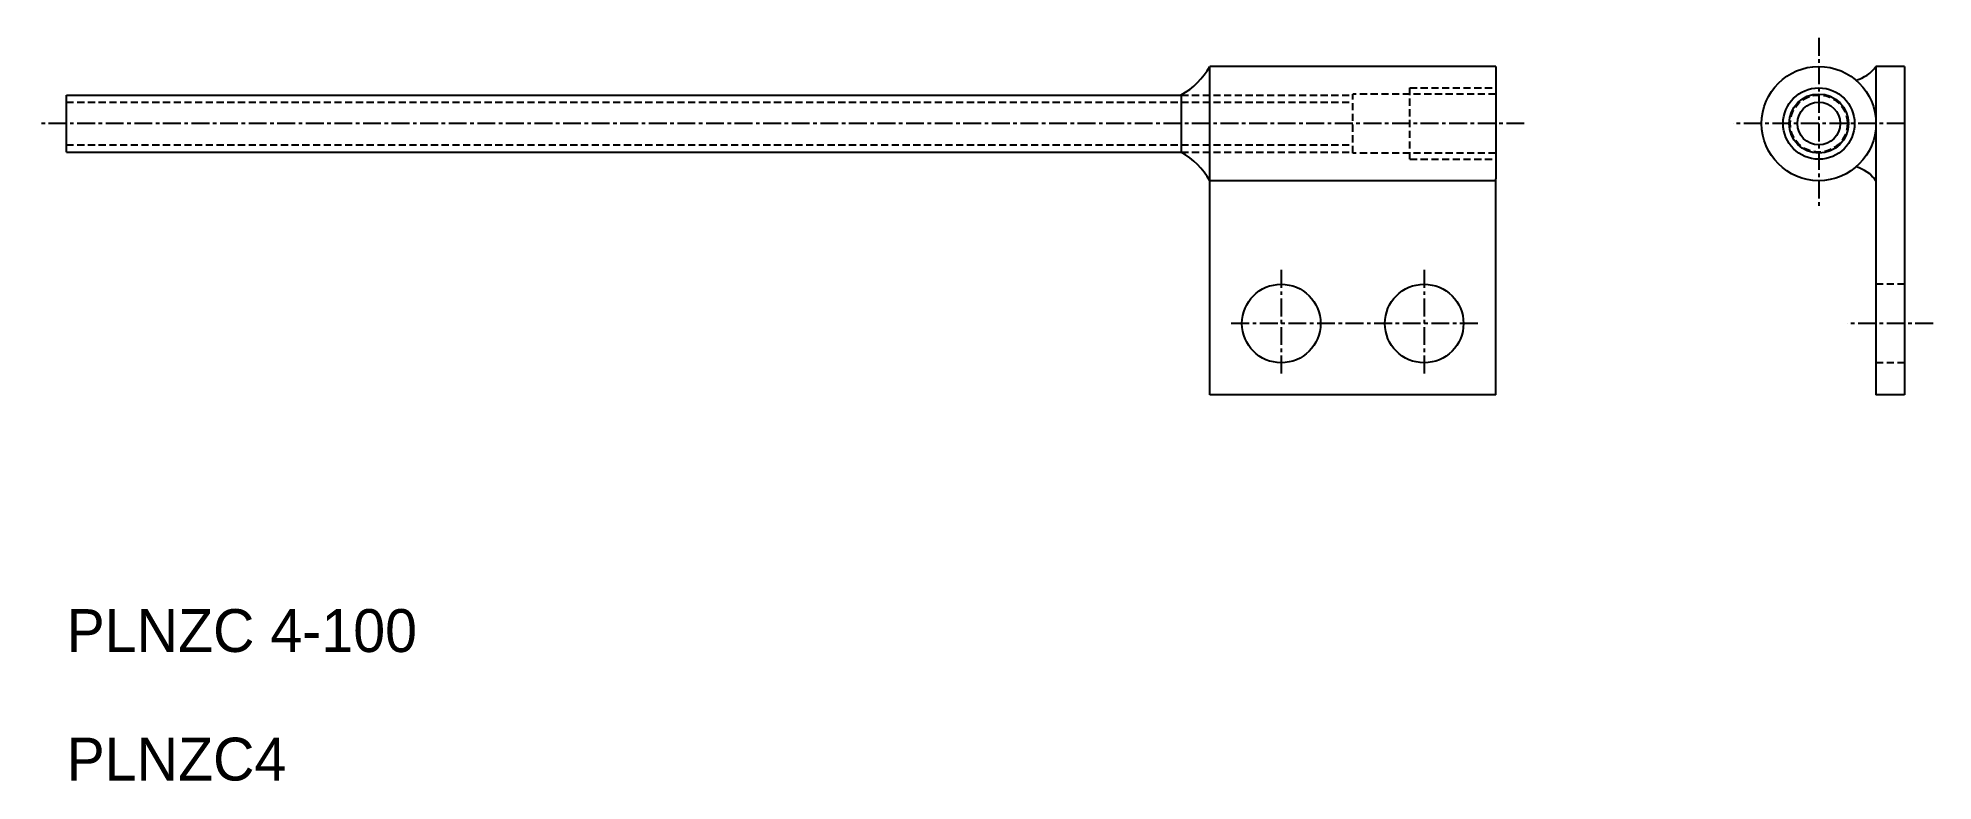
# Model space of a CAD drawing. Extents: x -2 to 131, y 0 to 52.
import ezdxf

# ---------------------------------------------------------------- set-up
doc = ezdxf.new("R2010")
doc.units = 0
doc.linetypes.add('CENTER', pattern=[2, 1.25, -0.25, 0.25, -0.25])
doc.linetypes.add('DASHED', pattern=[0.75, 0.5, -0.25])
doc.layers.get('0').update_dxf_attribs({"linetype": 'CONTINUOUS'})
doc.layers.add('CENTER', color=1, linetype='CENTER')

msp = doc.modelspace()

# ---------------------------------------------------------------- linework, layer by layer
at = {"color": 7, "linetype": 'CONTINUOUS'}
for p, q in [((100, 50), (80, 50)), ((80, 42), (80, 50)), ((100, 50), (100, 42.13)), ((126.61, 50), (126.61, 27)), ((128.61, 50), (126.61, 50)), ((128.61, 50), (128.61, 27)), ((0, 44), (0, 48)), ((0, 48), (78, 48)), ((78, 48), (78, 44)), ((0, 44), (78, 44)), ((80, 27), (80, 42.13)), ((100, 42), (80, 42)), ((100, 27), (100, 42.13)), ((100, 27), (80, 27)), ((128.61, 27), (126.61, 27))]:
    msp.add_line(p, q, dxfattribs=at)
at = {"color": 3, "linetype": 'DASHED'}
for p, q in [((78, 48), (90, 48)), ((90, 43.93), (90, 48.07)), ((100, 48.07), (90, 48.07)), ((94, 48.5), (100, 48.5)), ((94, 43.5), (94, 48.5)), ((0, 47.5), (90, 47.5)), ((0, 44.5), (90, 44.5)), ((78, 44), (90, 44)), ((100, 43.93), (90, 43.93)), ((94, 43.5), (100, 43.5)), ((128.61, 34.75), (126.61, 34.75)), ((128.61, 29.25), (126.61, 29.25))]:
    msp.add_line(p, q, dxfattribs=at)
at = {"color": 7, "linetype": 'CONTINUOUS'}
for centre, radius in [((122.61, 46), 4), ((122.61, 46), 2.07), ((122.61, 46), 1.5), ((85, 32), 2.75), ((95, 32), 2.75)]:
    msp.add_circle(centre, radius, dxfattribs=at)
at = {"color": 3, "linetype": 'CONTINUOUS'}
msp.add_circle((122.61, 46), 2.5, dxfattribs=at)
at = {"color": 3, "linetype": 'DASHED'}
msp.add_circle((122.61, 46), 2, dxfattribs=at)
at = {"color": 7, "linetype": 'CONTINUOUS'}
for centre, radius, start, end in [((75.35, 52.65), 5.35, 299.6628, 330.3372), ((124.59, 51.44), 2.48, 284.6041, 324.6035), ((75.35, 39.35), 5.35, 29.6628, 60.3372), ((124.59, 40.56), 2.48, 35.3965, 75.3959)]:
    msp.add_arc(centre, radius, start, end, dxfattribs=at)
at = {"layer": 'CENTER', "color": 1, "linetype": 'CENTER'}
for p, q in [((122.61, 52), (122.61, 40)), ((102, 46), (-2, 46)), ((128.61, 46), (116.61, 46)), ((85, 35.75), (85, 28.25)), ((95, 35.75), (95, 28.25)), ((98.75, 32), (81.25, 32)), ((130.61, 32), (124.61, 32))]:
    msp.add_line(p, q, dxfattribs=at)

# ---------------------------------------------------------------- texts
for s, p in [('PLNZC 4-100', (0, 9)), ('PLNZC4', (0, 0))]:
    msp.add_text(s, height=3).set_placement(p)

doc.saveas('drawing.dxf')
